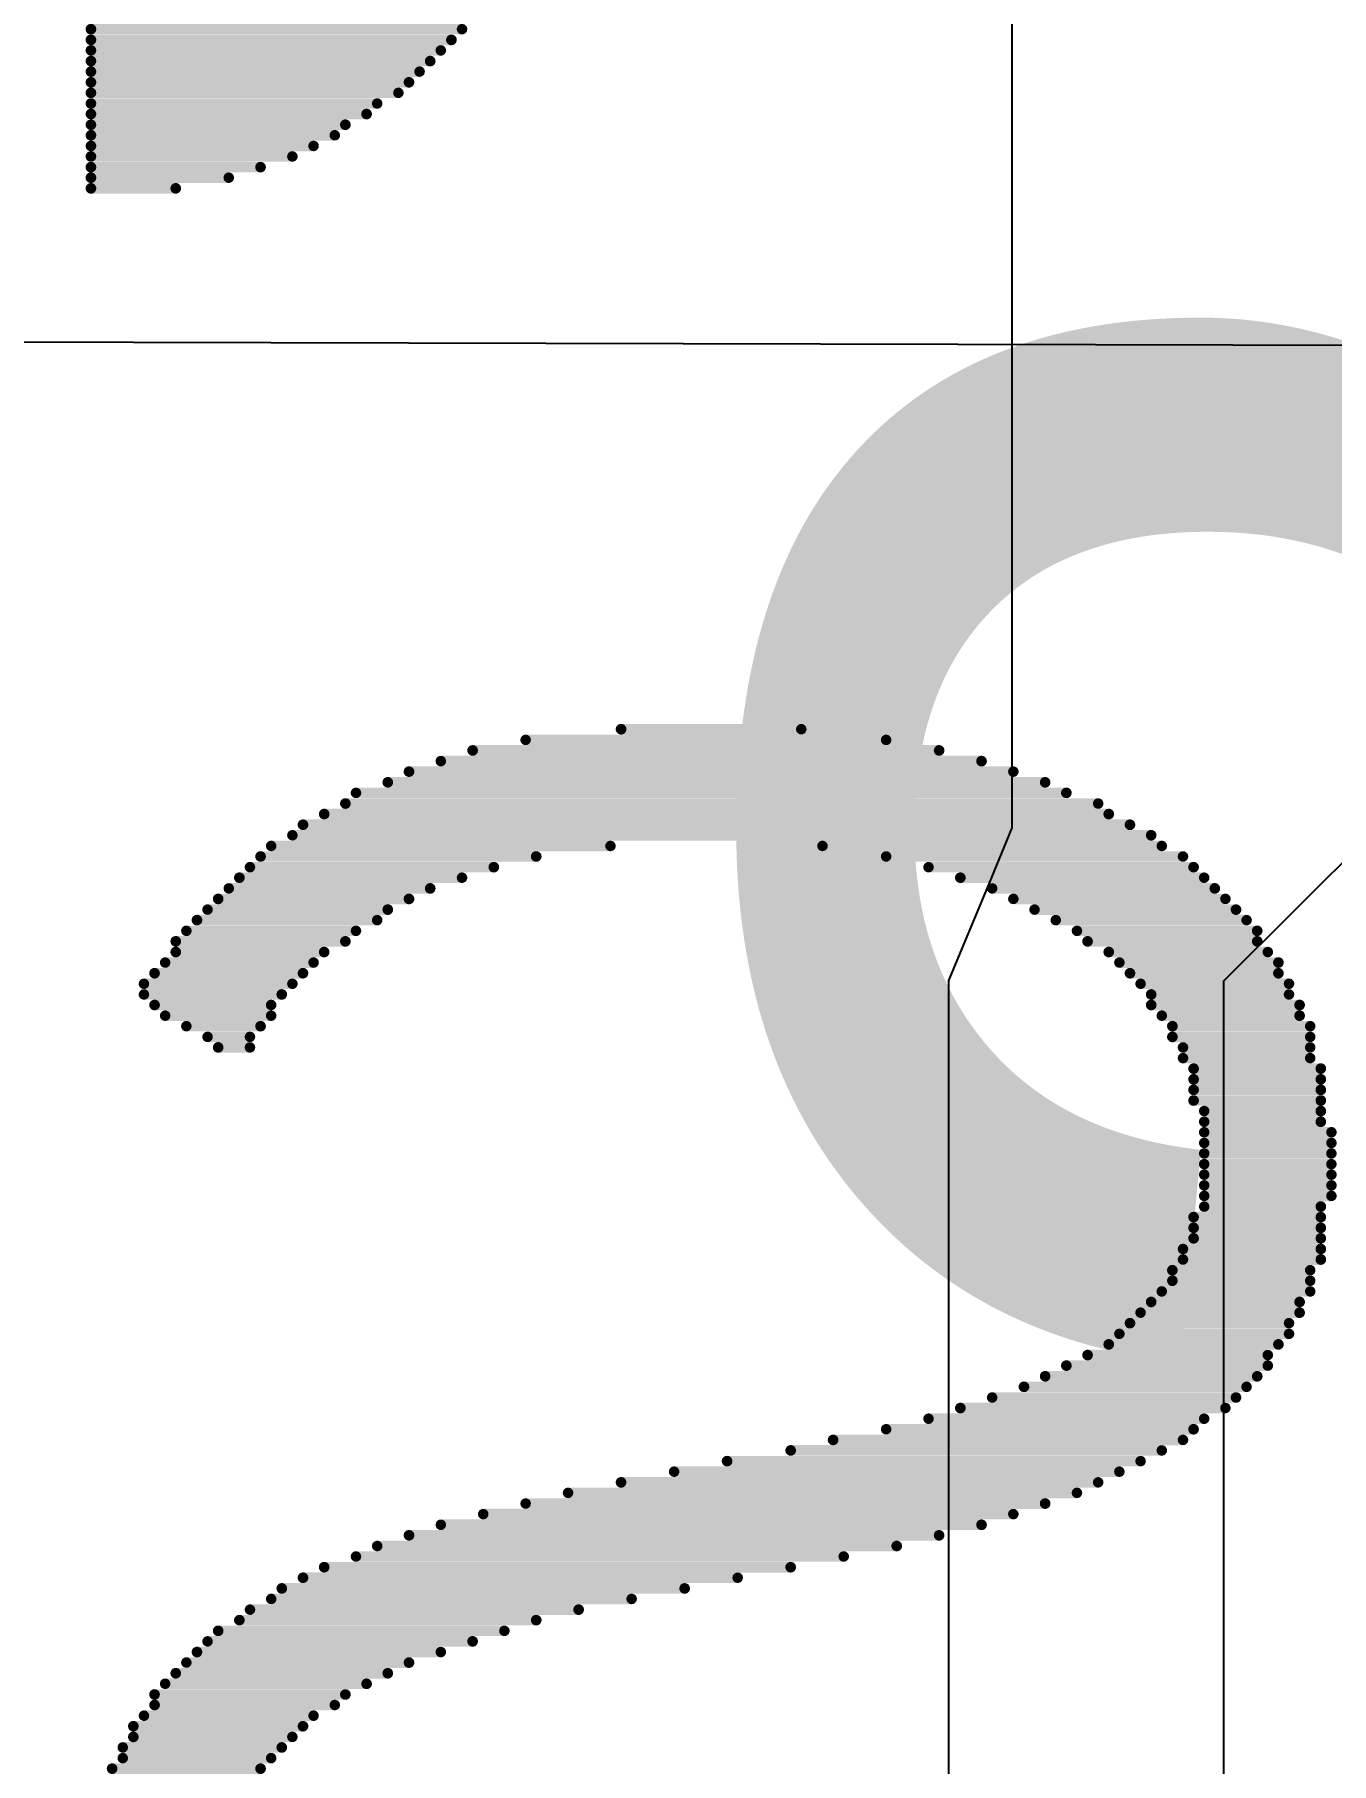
# Model space of a CAD drawing. Header units: inches. Extents: x 0 to 5455, y -5 to 5444.
# Drawn here: x 5.915 to 6.691, y 29.337 to 30.372 of the extents above; entities that cross this region are included whole.
import ezdxf

# ---------------------------------------------------------------- set-up
doc = ezdxf.new("R2010")
doc.units = ezdxf.units.IN
for name, color, linetype in [('Bottom Overlay', 54, 'Continuous'), ('Top Layer', 1, 'Continuous'), ('Top Overlay', 2, 'Continuous')]:
    doc.layers.add(name, color=color, linetype=linetype)
doc.styles.add('Arial', font='', dxfattribs={"height": 0.2})
doc.styles.get('Arial').set_extended_font_data('Arial')

# ---------------------------------------------------------------- blocks, each defined once
blk = doc.blocks.new('5394DE47_A0E8_4329_8464_7791B7C19310_33')
at = {"layer": 'Bottom Overlay'}
for points in [[(15.8765, -0.3844, 0.00635, 0.00635, 0), (15.7876, -0.3844, 0.00635, 0.00635, 0)], [(15.8829, -0.3781, 0.00635, 0.00635, 0), (15.794, -0.3781, 0.00635, 0.00635, 0)], [(15.8765, -0.3908, 0.00635, 0.00635, 0), (15.7813, -0.3908, 0.00635, 0.00635, 0)], [(15.8702, -0.4035, 0.00635, 0.00635, 0), (15.7686, -0.4035, 0.00635, 0.00635, 0)], [(15.8702, -0.3971, 0.00635, 0.00635, 0), (15.7749, -0.3971, 0.00635, 0.00635, 0)], [(15.8575, -0.4162, 0.00635, 0.00635, 0), (15.7495, -0.4162, 0.00635, 0.00635, 0)], [(15.8638, -0.4098, 0.00635, 0.00635, 0), (15.7622, -0.4098, 0.00635, 0.00635, 0)], [(15.8575, -0.4225, 0.00635, 0.00635, 0), (15.7432, -0.4225, 0.00635, 0.00635, 0)], [(15.8448, -0.4352, 0.00635, 0.00635, 0), (15.7178, -0.4352, 0.00635, 0.00635, 0)], [(15.8511, -0.4289, 0.00635, 0.00635, 0), (15.7305, -0.4289, 0.00635, 0.00635, 0)], [(15.8321, -0.4479, 0.00635, 0.00635, 0), (15.686, -0.4479, 0.00635, 0.00635, 0)], [(15.8384, -0.4416, 0.00635, 0.00635, 0), (15.7051, -0.4416, 0.00635, 0.00635, 0)], [(15.8257, -0.4543, 0.00635, 0.00635, 0), (15.667, -0.4543, 0.00635, 0.00635, 0)], [(15.8067, -0.467, 0.00635, 0.00635, 0), (15.6289, -0.467, 0.00635, 0.00635, 0)], [(15.8194, -0.4606, 0.00635, 0.00635, 0), (15.6479, -0.4606, 0.00635, 0.00635, 0)], [(15.8003, -0.4733, 0.00635, 0.00635, 0), (15.6035, -0.4733, 0.00635, 0.00635, 0)], [(15.7813, -0.486, 0.00635, 0.00635, 0), (15.54, -0.486, 0.00635, 0.00635, 0)], [(15.7876, -0.4797, 0.00635, 0.00635, 0), (15.5717, -0.4797, 0.00635, 0.00635, 0)], [(15.7559, -0.4987, 0.00635, 0.00635, 0), (15.4765, -0.4987, 0.00635, 0.00635, 0)], [(15.7686, -0.4924, 0.00635, 0.00635, 0), (15.5082, -0.4924, 0.00635, 0.00635, 0)], [(15.7368, -0.5051, 0.00635, 0.00635, 0), (15.4447, -0.5051, 0.00635, 0.00635, 0)], [(15.7051, -0.5178, 0.00635, 0.00635, 0), (15.3876, -0.5178, 0.00635, 0.00635, 0)], [(15.7241, -0.5114, 0.00635, 0.00635, 0), (15.413, -0.5114, 0.00635, 0.00635, 0)], [(15.6606, -0.5305, 0.00635, 0.00635, 0), (15.3431, -0.5305, 0.00635, 0.00635, 0)], [(15.686, -0.5241, 0.00635, 0.00635, 0), (15.3622, -0.5241, 0.00635, 0.00635, 0)], [(15.6352, -0.5368, 0.00635, 0.00635, 0), (15.3241, -0.5368, 0.00635, 0.00635, 0)], [(15.5781, -0.5495, 0.00635, 0.00635, 0), (15.2923, -0.5495, 0.00635, 0.00635, 0)], [(15.6098, -0.5432, 0.00635, 0.00635, 0), (15.305, -0.5432, 0.00635, 0.00635, 0)], [(15.5463, -0.5559, 0.00635, 0.00635, 0), (15.2796, -0.5559, 0.00635, 0.00635, 0)], [(15.4765, -0.5686, 0.00635, 0.00635, 0), (15.2542, -0.5686, 0.00635, 0.00635, 0)], [(15.5146, -0.5622, 0.00635, 0.00635, 0), (15.2669, -0.5622, 0.00635, 0.00635, 0)], [(15.4193, -0.5813, 0.00635, 0.00635, 0), (15.2352, -0.5813, 0.00635, 0.00635, 0)], [(15.4511, -0.5749, 0.00635, 0.00635, 0), (15.2415, -0.5749, 0.00635, 0.00635, 0)], [(15.3939, -0.5876, 0.00635, 0.00635, 0), (15.2288, -0.5876, 0.00635, 0.00635, 0)], [(15.3558, -0.6003, 0.00635, 0.00635, 0), (15.2098, -0.6003, 0.00635, 0.00635, 0)], [(15.3749, -0.594, 0.00635, 0.00635, 0), (15.2161, -0.594, 0.00635, 0.00635, 0)], [(15.3241, -0.613, 0.00635, 0.00635, 0), (15.1971, -0.613, 0.00635, 0.00635, 0)], [(15.3368, -0.6067, 0.00635, 0.00635, 0), (15.2034, -0.6067, 0.00635, 0.00635, 0)], [(15.3114, -0.6194, 0.00635, 0.00635, 0), (15.1907, -0.6194, 0.00635, 0.00635, 0)], [(15.286, -0.6321, 0.00635, 0.00635, 0), (15.1844, -0.6321, 0.00635, 0.00635, 0)], [(15.2987, -0.6257, 0.00635, 0.00635, 0), (15.1907, -0.6257, 0.00635, 0.00635, 0)], [(15.2796, -0.6384, 0.00635, 0.00635, 0), (15.178, -0.6384, 0.00635, 0.00635, 0)], [(15.2733, -0.6448, 0.00635, 0.00635, 0), (15.178, -0.6448, 0.00635, 0.00635, 0)], [(15.2669, -0.6511, 0.00635, 0.00635, 0), (15.1717, -0.6511, 0.00635, 0.00635, 0)], [(15.2542, -0.6638, 0.00635, 0.00635, 0), (15.1653, -0.6638, 0.00635, 0.00635, 0)], [(15.2606, -0.6575, 0.00635, 0.00635, 0), (15.1717, -0.6575, 0.00635, 0.00635, 0)], [(15.2479, -0.6702, 0.00635, 0.00635, 0), (15.1653, -0.6702, 0.00635, 0.00635, 0)], [(15.2415, -0.6829, 0.00635, 0.00635, 0), (15.159, -0.6829, 0.00635, 0.00635, 0)], [(15.2479, -0.6765, 0.00635, 0.00635, 0), (15.1653, -0.6765, 0.00635, 0.00635, 0)], [(15.2415, -0.6892, 0.00635, 0.00635, 0), (15.159, -0.6892, 0.00635, 0.00635, 0)], [(15.2352, -0.6956, 0.00635, 0.00635, 0), (15.159, -0.6956, 0.00635, 0.00635, 0)], [(15.2352, -0.7019, 0.00635, 0.00635, 0), (15.159, -0.7019, 0.00635, 0.00635, 0)], [(15.2352, -0.7083, 0.00635, 0.00635, 0), (15.159, -0.7083, 0.00635, 0.00635, 0)], [(15.2288, -0.7146, 0.00635, 0.00635, 0), (15.159, -0.7146, 0.00635, 0.00635, 0)], [(15.2288, -0.721, 0.00635, 0.00635, 0), (15.1526, -0.721, 0.00635, 0.00635, 0)], [(15.2288, -0.7273, 0.00635, 0.00635, 0), (15.1526, -0.7273, 0.00635, 0.00635, 0)], [(15.2288, -0.7337, 0.00635, 0.00635, 0), (15.1526, -0.7337, 0.00635, 0.00635, 0)], [(15.2288, -0.74, 0.00635, 0.00635, 0), (15.1526, -0.74, 0.00635, 0.00635, 0)], [(15.2288, -0.7464, 0.00635, 0.00635, 0), (15.1526, -0.7464, 0.00635, 0.00635, 0)], [(15.2288, -0.7527, 0.00635, 0.00635, 0), (15.1526, -0.7527, 0.00635, 0.00635, 0)], [(15.2288, -0.7591, 0.00635, 0.00635, 0), (15.1526, -0.7591, 0.00635, 0.00635, 0)], [(15.2288, -0.7654, 0.00635, 0.00635, 0), (15.159, -0.7654, 0.00635, 0.00635, 0)], [(15.2288, -0.7718, 0.00635, 0.00635, 0), (15.159, -0.7718, 0.00635, 0.00635, 0)], [(15.2352, -0.7781, 0.00635, 0.00635, 0), (15.159, -0.7781, 0.00635, 0.00635, 0)], [(15.2352, -0.7845, 0.00635, 0.00635, 0), (15.159, -0.7845, 0.00635, 0.00635, 0)], [(15.2352, -0.7908, 0.00635, 0.00635, 0), (15.159, -0.7908, 0.00635, 0.00635, 0)], [(15.2352, -0.7972, 0.00635, 0.00635, 0), (15.159, -0.7972, 0.00635, 0.00635, 0)], [(15.2415, -0.8035, 0.00635, 0.00635, 0), (15.1653, -0.8035, 0.00635, 0.00635, 0)], [(15.2415, -0.8099, 0.00635, 0.00635, 0), (15.1653, -0.8099, 0.00635, 0.00635, 0)], [(15.8194, -0.8099, 0.00635, 0.00635, 0), (15.8003, -0.8099, 0.00635, 0.00635, 0)], [(15.2479, -0.8162, 0.00635, 0.00635, 0), (15.1653, -0.8162, 0.00635, 0.00635, 0)], [(15.8257, -0.8162, 0.00635, 0.00635, 0), (15.8003, -0.8162, 0.00635, 0.00635, 0)], [(15.2479, -0.8226, 0.00635, 0.00635, 0), (15.1653, -0.8226, 0.00635, 0.00635, 0)], [(15.2542, -0.8289, 0.00635, 0.00635, 0), (15.1717, -0.8289, 0.00635, 0.00635, 0)], [(15.8511, -0.8289, 0.00635, 0.00635, 0), (15.7876, -0.8289, 0.00635, 0.00635, 0)], [(15.8384, -0.8226, 0.00635, 0.00635, 0), (15.794, -0.8226, 0.00635, 0.00635, 0)], [(15.2606, -0.8353, 0.00635, 0.00635, 0), (15.1717, -0.8353, 0.00635, 0.00635, 0)], [(15.8575, -0.8353, 0.00635, 0.00635, 0), (15.7876, -0.8353, 0.00635, 0.00635, 0)], [(15.2606, -0.8416, 0.00635, 0.00635, 0), (15.178, -0.8416, 0.00635, 0.00635, 0)], [(15.2669, -0.848, 0.00635, 0.00635, 0), (15.178, -0.848, 0.00635, 0.00635, 0)], [(15.8638, -0.848, 0.00635, 0.00635, 0), (15.7749, -0.848, 0.00635, 0.00635, 0)], [(15.8638, -0.8416, 0.00635, 0.00635, 0), (15.7813, -0.8416, 0.00635, 0.00635, 0)], [(15.2733, -0.8543, 0.00635, 0.00635, 0), (15.1844, -0.8543, 0.00635, 0.00635, 0)], [(15.2796, -0.8607, 0.00635, 0.00635, 0), (15.1844, -0.8607, 0.00635, 0.00635, 0)], [(15.8511, -0.8607, 0.00635, 0.00635, 0), (15.7622, -0.8607, 0.00635, 0.00635, 0)], [(15.8575, -0.8543, 0.00635, 0.00635, 0), (15.7686, -0.8543, 0.00635, 0.00635, 0)], [(15.286, -0.867, 0.00635, 0.00635, 0), (15.1907, -0.867, 0.00635, 0.00635, 0)], [(15.8448, -0.867, 0.00635, 0.00635, 0), (15.7559, -0.867, 0.00635, 0.00635, 0)], [(15.2987, -0.8734, 0.00635, 0.00635, 0), (15.1971, -0.8734, 0.00635, 0.00635, 0)], [(15.305, -0.8797, 0.00635, 0.00635, 0), (15.1971, -0.8797, 0.00635, 0.00635, 0)], [(15.8384, -0.8797, 0.00635, 0.00635, 0), (15.7368, -0.8797, 0.00635, 0.00635, 0)], [(15.8448, -0.8734, 0.00635, 0.00635, 0), (15.7432, -0.8734, 0.00635, 0.00635, 0)], [(15.3177, -0.8861, 0.00635, 0.00635, 0), (15.2034, -0.8861, 0.00635, 0.00635, 0)], [(15.3304, -0.8924, 0.00635, 0.00635, 0), (15.2098, -0.8924, 0.00635, 0.00635, 0)], [(15.8257, -0.8924, 0.00635, 0.00635, 0), (15.7178, -0.8924, 0.00635, 0.00635, 0)], [(15.8321, -0.8861, 0.00635, 0.00635, 0), (15.7241, -0.8861, 0.00635, 0.00635, 0)], [(15.3431, -0.8988, 0.00635, 0.00635, 0), (15.2161, -0.8988, 0.00635, 0.00635, 0)], [(15.8194, -0.8988, 0.00635, 0.00635, 0), (15.7051, -0.8988, 0.00635, 0.00635, 0)], [(15.3558, -0.9051, 0.00635, 0.00635, 0), (15.2225, -0.9051, 0.00635, 0.00635, 0)], [(15.3749, -0.9115, 0.00635, 0.00635, 0), (15.2288, -0.9115, 0.00635, 0.00635, 0)], [(15.8067, -0.9115, 0.00635, 0.00635, 0), (15.6733, -0.9115, 0.00635, 0.00635, 0)], [(15.813, -0.9051, 0.00635, 0.00635, 0), (15.6924, -0.9051, 0.00635, 0.00635, 0)], [(15.3939, -0.9178, 0.00635, 0.00635, 0), (15.2352, -0.9178, 0.00635, 0.00635, 0)], [(15.4193, -0.9242, 0.00635, 0.00635, 0), (15.2415, -0.9242, 0.00635, 0.00635, 0)], [(15.794, -0.9242, 0.00635, 0.00635, 0), (15.6289, -0.9242, 0.00635, 0.00635, 0)], [(15.8003, -0.9178, 0.00635, 0.00635, 0), (15.6543, -0.9178, 0.00635, 0.00635, 0)], [(15.4574, -0.9305, 0.00635, 0.00635, 0), (15.2542, -0.9305, 0.00635, 0.00635, 0)], [(15.7876, -0.9305, 0.00635, 0.00635, 0), (15.5844, -0.9305, 0.00635, 0.00635, 0)], [(15.7749, -0.9369, 0.00635, 0.00635, 0), (15.2606, -0.9369, 0.00635, 0.00635, 0)], [(15.7686, -0.9432, 0.00635, 0.00635, 0), (15.2733, -0.9432, 0.00635, 0.00635, 0)], [(15.7559, -0.9496, 0.00635, 0.00635, 0), (15.286, -0.9496, 0.00635, 0.00635, 0)], [(15.7432, -0.9559, 0.00635, 0.00635, 0), (15.2923, -0.9559, 0.00635, 0.00635, 0)], [(15.7368, -0.9623, 0.00635, 0.00635, 0), (15.3114, -0.9623, 0.00635, 0.00635, 0)], [(15.7178, -0.9686, 0.00635, 0.00635, 0), (15.3241, -0.9686, 0.00635, 0.00635, 0)], [(15.7051, -0.975, 0.00635, 0.00635, 0), (15.3431, -0.975, 0.00635, 0.00635, 0)], [(15.686, -0.9813, 0.00635, 0.00635, 0), (15.3622, -0.9813, 0.00635, 0.00635, 0)], [(15.667, -0.9877, 0.00635, 0.00635, 0), (15.3876, -0.9877, 0.00635, 0.00635, 0)], [(15.6352, -0.994, 0.00635, 0.00635, 0), (15.4193, -0.994, 0.00635, 0.00635, 0)], [(15.5781, -1.0004, 0.00635, 0.00635, 0), (15.4701, -1.0004, 0.00635, 0.00635, 0)], [(15.8956, -1.3242, 0.00635, 0.00635, 0), (15.8448, -1.3242, 0.00635, 0.00635, 0)], [(15.8956, -1.3369, 0.00635, 0.00635, 0), (15.794, -1.3369, 0.00635, 0.00635, 0)], [(15.8956, -1.3306, 0.00635, 0.00635, 0), (15.813, -1.3306, 0.00635, 0.00635, 0)], [(15.8956, -1.3433, 0.00635, 0.00635, 0), (15.7749, -1.3433, 0.00635, 0.00635, 0)], [(15.8956, -1.356, 0.00635, 0.00635, 0), (15.7495, -1.356, 0.00635, 0.00635, 0)], [(15.8956, -1.3496, 0.00635, 0.00635, 0), (15.7622, -1.3496, 0.00635, 0.00635, 0)], [(15.8956, -1.3687, 0.00635, 0.00635, 0), (15.7305, -1.3687, 0.00635, 0.00635, 0)], [(15.8956, -1.3623, 0.00635, 0.00635, 0), (15.7432, -1.3623, 0.00635, 0.00635, 0)], [(15.8956, -1.375, 0.00635, 0.00635, 0), (15.7241, -1.375, 0.00635, 0.00635, 0)], [(15.8956, -1.3877, 0.00635, 0.00635, 0), (15.7051, -1.3877, 0.00635, 0.00635, 0)], [(15.8956, -1.3814, 0.00635, 0.00635, 0), (15.7114, -1.3814, 0.00635, 0.00635, 0)], [(15.8956, -1.4004, 0.00635, 0.00635, 0), (15.6924, -1.4004, 0.00635, 0.00635, 0)], [(15.8956, -1.3941, 0.00635, 0.00635, 0), (15.6987, -1.3941, 0.00635, 0.00635, 0)], [(15.8956, -1.4068, 0.00635, 0.00635, 0), (15.686, -1.4068, 0.00635, 0.00635, 0)], [(15.8956, -1.4195, 0.00635, 0.00635, 0), (15.6733, -1.4195, 0.00635, 0.00635, 0)], [(15.8956, -1.4131, 0.00635, 0.00635, 0), (15.6797, -1.4131, 0.00635, 0.00635, 0)]]:
    blk.add_lwpolyline(points, format="xyseb", dxfattribs=at)
for points in [[(15.7861, -0.3844, 0.00317, 0.00317, 1), (15.7892, -0.3844, 0.00317, 0.00317, 1)], [(15.7924, -0.3781, 0.00317, 0.00317, 1), (15.7956, -0.3781, 0.00317, 0.00317, 1)], [(15.875, -0.3844, 0.00317, 0.00317, 1), (15.8781, -0.3844, 0.00317, 0.00317, 1)], [(15.8813, -0.3781, 0.00317, 0.00317, 1), (15.8845, -0.3781, 0.00317, 0.00317, 1)], [(15.7797, -0.3908, 0.00317, 0.00317, 1), (15.7829, -0.3908, 0.00317, 0.00317, 1)], [(15.875, -0.3908, 0.00317, 0.00317, 1), (15.8781, -0.3908, 0.00317, 0.00317, 1)], [(15.767, -0.4035, 0.00317, 0.00317, 1), (15.7702, -0.4035, 0.00317, 0.00317, 1)], [(15.7734, -0.3971, 0.00317, 0.00317, 1), (15.7765, -0.3971, 0.00317, 0.00317, 1)], [(15.8686, -0.3971, 0.00317, 0.00317, 1), (15.8718, -0.3971, 0.00317, 0.00317, 1)], [(15.8686, -0.4035, 0.00317, 0.00317, 1), (15.8718, -0.4035, 0.00317, 0.00317, 1)], [(15.748, -0.4162, 0.00317, 0.00317, 1), (15.7511, -0.4162, 0.00317, 0.00317, 1)], [(15.7607, -0.4098, 0.00317, 0.00317, 1), (15.7638, -0.4098, 0.00317, 0.00317, 1)], [(15.8559, -0.4162, 0.00317, 0.00317, 1), (15.8591, -0.4162, 0.00317, 0.00317, 1)], [(15.8623, -0.4098, 0.00317, 0.00317, 1), (15.8654, -0.4098, 0.00317, 0.00317, 1)], [(15.7416, -0.4225, 0.00317, 0.00317, 1), (15.7448, -0.4225, 0.00317, 0.00317, 1)], [(15.8559, -0.4225, 0.00317, 0.00317, 1), (15.8591, -0.4225, 0.00317, 0.00317, 1)], [(15.7162, -0.4352, 0.00317, 0.00317, 1), (15.7194, -0.4352, 0.00317, 0.00317, 1)], [(15.7289, -0.4289, 0.00317, 0.00317, 1), (15.7321, -0.4289, 0.00317, 0.00317, 1)], [(15.8432, -0.4352, 0.00317, 0.00317, 1), (15.8464, -0.4352, 0.00317, 0.00317, 1)], [(15.8496, -0.4289, 0.00317, 0.00317, 1), (15.8527, -0.4289, 0.00317, 0.00317, 1)], [(15.6845, -0.4479, 0.00317, 0.00317, 1), (15.6876, -0.4479, 0.00317, 0.00317, 1)], [(15.7035, -0.4416, 0.00317, 0.00317, 1), (15.7067, -0.4416, 0.00317, 0.00317, 1)], [(15.8305, -0.4479, 0.00317, 0.00317, 1), (15.8337, -0.4479, 0.00317, 0.00317, 1)], [(15.8369, -0.4416, 0.00317, 0.00317, 1), (15.84, -0.4416, 0.00317, 0.00317, 1)], [(15.6654, -0.4543, 0.00317, 0.00317, 1), (15.6686, -0.4543, 0.00317, 0.00317, 1)], [(15.8242, -0.4543, 0.00317, 0.00317, 1), (15.8273, -0.4543, 0.00317, 0.00317, 1)], [(15.6273, -0.467, 0.00317, 0.00317, 1), (15.6305, -0.467, 0.00317, 0.00317, 1)], [(15.6464, -0.4606, 0.00317, 0.00317, 1), (15.6495, -0.4606, 0.00317, 0.00317, 1)], [(15.8051, -0.467, 0.00317, 0.00317, 1), (15.8083, -0.467, 0.00317, 0.00317, 1)], [(15.8178, -0.4606, 0.00317, 0.00317, 1), (15.821, -0.4606, 0.00317, 0.00317, 1)], [(15.6019, -0.4733, 0.00317, 0.00317, 1), (15.6051, -0.4733, 0.00317, 0.00317, 1)], [(15.7988, -0.4733, 0.00317, 0.00317, 1), (15.8019, -0.4733, 0.00317, 0.00317, 1)], [(15.5384, -0.486, 0.00317, 0.00317, 1), (15.5416, -0.486, 0.00317, 0.00317, 1)], [(15.5702, -0.4797, 0.00317, 0.00317, 1), (15.5733, -0.4797, 0.00317, 0.00317, 1)], [(15.7797, -0.486, 0.00317, 0.00317, 1), (15.7829, -0.486, 0.00317, 0.00317, 1)], [(15.7861, -0.4797, 0.00317, 0.00317, 1), (15.7892, -0.4797, 0.00317, 0.00317, 1)], [(15.4749, -0.4987, 0.00317, 0.00317, 1), (15.4781, -0.4987, 0.00317, 0.00317, 1)], [(15.5067, -0.4924, 0.00317, 0.00317, 1), (15.5098, -0.4924, 0.00317, 0.00317, 1)], [(15.7543, -0.4987, 0.00317, 0.00317, 1), (15.7575, -0.4987, 0.00317, 0.00317, 1)], [(15.767, -0.4924, 0.00317, 0.00317, 1), (15.7702, -0.4924, 0.00317, 0.00317, 1)], [(15.4432, -0.5051, 0.00317, 0.00317, 1), (15.4463, -0.5051, 0.00317, 0.00317, 1)], [(15.7353, -0.5051, 0.00317, 0.00317, 1), (15.7384, -0.5051, 0.00317, 0.00317, 1)], [(15.386, -0.5178, 0.00317, 0.00317, 1), (15.3892, -0.5178, 0.00317, 0.00317, 1)], [(15.4114, -0.5114, 0.00317, 0.00317, 1), (15.4146, -0.5114, 0.00317, 0.00317, 1)], [(15.7035, -0.5178, 0.00317, 0.00317, 1), (15.7067, -0.5178, 0.00317, 0.00317, 1)], [(15.7226, -0.5114, 0.00317, 0.00317, 1), (15.7257, -0.5114, 0.00317, 0.00317, 1)], [(15.3416, -0.5305, 0.00317, 0.00317, 1), (15.3447, -0.5305, 0.00317, 0.00317, 1)], [(15.3606, -0.5241, 0.00317, 0.00317, 1), (15.3638, -0.5241, 0.00317, 0.00317, 1)], [(15.6591, -0.5305, 0.00317, 0.00317, 1), (15.6622, -0.5305, 0.00317, 0.00317, 1)], [(15.6845, -0.5241, 0.00317, 0.00317, 1), (15.6876, -0.5241, 0.00317, 0.00317, 1)], [(15.3225, -0.5368, 0.00317, 0.00317, 1), (15.3257, -0.5368, 0.00317, 0.00317, 1)], [(15.6337, -0.5368, 0.00317, 0.00317, 1), (15.6368, -0.5368, 0.00317, 0.00317, 1)], [(15.2908, -0.5495, 0.00317, 0.00317, 1), (15.2939, -0.5495, 0.00317, 0.00317, 1)], [(15.3035, -0.5432, 0.00317, 0.00317, 1), (15.3066, -0.5432, 0.00317, 0.00317, 1)], [(15.5765, -0.5495, 0.00317, 0.00317, 1), (15.5797, -0.5495, 0.00317, 0.00317, 1)], [(15.6083, -0.5432, 0.00317, 0.00317, 1), (15.6114, -0.5432, 0.00317, 0.00317, 1)], [(15.2781, -0.5559, 0.00317, 0.00317, 1), (15.2812, -0.5559, 0.00317, 0.00317, 1)], [(15.5448, -0.5559, 0.00317, 0.00317, 1), (15.5479, -0.5559, 0.00317, 0.00317, 1)], [(15.2527, -0.5686, 0.00317, 0.00317, 1), (15.2558, -0.5686, 0.00317, 0.00317, 1)], [(15.2654, -0.5622, 0.00317, 0.00317, 1), (15.2685, -0.5622, 0.00317, 0.00317, 1)], [(15.4749, -0.5686, 0.00317, 0.00317, 1), (15.4781, -0.5686, 0.00317, 0.00317, 1)], [(15.513, -0.5622, 0.00317, 0.00317, 1), (15.5162, -0.5622, 0.00317, 0.00317, 1)], [(15.2336, -0.5813, 0.00317, 0.00317, 1), (15.2368, -0.5813, 0.00317, 0.00317, 1)], [(15.24, -0.5749, 0.00317, 0.00317, 1), (15.2431, -0.5749, 0.00317, 0.00317, 1)], [(15.4178, -0.5813, 0.00317, 0.00317, 1), (15.4209, -0.5813, 0.00317, 0.00317, 1)], [(15.4495, -0.5749, 0.00317, 0.00317, 1), (15.4527, -0.5749, 0.00317, 0.00317, 1)], [(15.2273, -0.5876, 0.00317, 0.00317, 1), (15.2304, -0.5876, 0.00317, 0.00317, 1)], [(15.3924, -0.5876, 0.00317, 0.00317, 1), (15.3955, -0.5876, 0.00317, 0.00317, 1)], [(15.2082, -0.6003, 0.00317, 0.00317, 1), (15.2114, -0.6003, 0.00317, 0.00317, 1)], [(15.2146, -0.594, 0.00317, 0.00317, 1), (15.2177, -0.594, 0.00317, 0.00317, 1)], [(15.3543, -0.6003, 0.00317, 0.00317, 1), (15.3574, -0.6003, 0.00317, 0.00317, 1)], [(15.3733, -0.594, 0.00317, 0.00317, 1), (15.3765, -0.594, 0.00317, 0.00317, 1)], [(15.1955, -0.613, 0.00317, 0.00317, 1), (15.1987, -0.613, 0.00317, 0.00317, 1)], [(15.2019, -0.6067, 0.00317, 0.00317, 1), (15.205, -0.6067, 0.00317, 0.00317, 1)], [(15.3225, -0.613, 0.00317, 0.00317, 1), (15.3257, -0.613, 0.00317, 0.00317, 1)], [(15.3352, -0.6067, 0.00317, 0.00317, 1), (15.3384, -0.6067, 0.00317, 0.00317, 1)], [(15.1892, -0.6194, 0.00317, 0.00317, 1), (15.1923, -0.6194, 0.00317, 0.00317, 1)], [(15.3098, -0.6194, 0.00317, 0.00317, 1), (15.313, -0.6194, 0.00317, 0.00317, 1)], [(15.1828, -0.6321, 0.00317, 0.00317, 1), (15.186, -0.6321, 0.00317, 0.00317, 1)], [(15.1892, -0.6257, 0.00317, 0.00317, 1), (15.1923, -0.6257, 0.00317, 0.00317, 1)], [(15.2844, -0.6321, 0.00317, 0.00317, 1), (15.2876, -0.6321, 0.00317, 0.00317, 1)], [(15.2971, -0.6257, 0.00317, 0.00317, 1), (15.3003, -0.6257, 0.00317, 0.00317, 1)], [(15.1765, -0.6384, 0.00317, 0.00317, 1), (15.1796, -0.6384, 0.00317, 0.00317, 1)], [(15.1765, -0.6448, 0.00317, 0.00317, 1), (15.1796, -0.6448, 0.00317, 0.00317, 1)], [(15.2717, -0.6448, 0.00317, 0.00317, 1), (15.2749, -0.6448, 0.00317, 0.00317, 1)], [(15.2781, -0.6384, 0.00317, 0.00317, 1), (15.2812, -0.6384, 0.00317, 0.00317, 1)], [(15.1701, -0.6511, 0.00317, 0.00317, 1), (15.1733, -0.6511, 0.00317, 0.00317, 1)], [(15.2654, -0.6511, 0.00317, 0.00317, 1), (15.2685, -0.6511, 0.00317, 0.00317, 1)], [(15.1638, -0.6638, 0.00317, 0.00317, 1), (15.1669, -0.6638, 0.00317, 0.00317, 1)], [(15.1701, -0.6575, 0.00317, 0.00317, 1), (15.1733, -0.6575, 0.00317, 0.00317, 1)], [(15.2527, -0.6638, 0.00317, 0.00317, 1), (15.2558, -0.6638, 0.00317, 0.00317, 1)], [(15.259, -0.6575, 0.00317, 0.00317, 1), (15.2622, -0.6575, 0.00317, 0.00317, 1)], [(15.1638, -0.6702, 0.00317, 0.00317, 1), (15.1669, -0.6702, 0.00317, 0.00317, 1)], [(15.2463, -0.6702, 0.00317, 0.00317, 1), (15.2495, -0.6702, 0.00317, 0.00317, 1)], [(15.1574, -0.6829, 0.00317, 0.00317, 1), (15.1606, -0.6829, 0.00317, 0.00317, 1)], [(15.1638, -0.6765, 0.00317, 0.00317, 1), (15.1669, -0.6765, 0.00317, 0.00317, 1)], [(15.24, -0.6829, 0.00317, 0.00317, 1), (15.2431, -0.6829, 0.00317, 0.00317, 1)], [(15.2463, -0.6765, 0.00317, 0.00317, 1), (15.2495, -0.6765, 0.00317, 0.00317, 1)], [(15.1574, -0.6892, 0.00317, 0.00317, 1), (15.1606, -0.6892, 0.00317, 0.00317, 1)], [(15.1574, -0.6956, 0.00317, 0.00317, 1), (15.1606, -0.6956, 0.00317, 0.00317, 1)], [(15.2336, -0.6956, 0.00317, 0.00317, 1), (15.2368, -0.6956, 0.00317, 0.00317, 1)], [(15.24, -0.6892, 0.00317, 0.00317, 1), (15.2431, -0.6892, 0.00317, 0.00317, 1)], [(15.1574, -0.7019, 0.00317, 0.00317, 1), (15.1606, -0.7019, 0.00317, 0.00317, 1)], [(15.2336, -0.7019, 0.00317, 0.00317, 1), (15.2368, -0.7019, 0.00317, 0.00317, 1)], [(15.1574, -0.7083, 0.00317, 0.00317, 1), (15.1606, -0.7083, 0.00317, 0.00317, 1)], [(15.1574, -0.7146, 0.00317, 0.00317, 1), (15.1606, -0.7146, 0.00317, 0.00317, 1)], [(15.2273, -0.7146, 0.00317, 0.00317, 1), (15.2304, -0.7146, 0.00317, 0.00317, 1)], [(15.2336, -0.7083, 0.00317, 0.00317, 1), (15.2368, -0.7083, 0.00317, 0.00317, 1)], [(15.1511, -0.721, 0.00317, 0.00317, 1), (15.1542, -0.721, 0.00317, 0.00317, 1)], [(15.1511, -0.7273, 0.00317, 0.00317, 1), (15.1542, -0.7273, 0.00317, 0.00317, 1)], [(15.2273, -0.721, 0.00317, 0.00317, 1), (15.2304, -0.721, 0.00317, 0.00317, 1)], [(15.2273, -0.7273, 0.00317, 0.00317, 1), (15.2304, -0.7273, 0.00317, 0.00317, 1)], [(15.1511, -0.7337, 0.00317, 0.00317, 1), (15.1542, -0.7337, 0.00317, 0.00317, 1)], [(15.2273, -0.7337, 0.00317, 0.00317, 1), (15.2304, -0.7337, 0.00317, 0.00317, 1)], [(15.1511, -0.74, 0.00317, 0.00317, 1), (15.1542, -0.74, 0.00317, 0.00317, 1)], [(15.1511, -0.7464, 0.00317, 0.00317, 1), (15.1542, -0.7464, 0.00317, 0.00317, 1)], [(15.2273, -0.74, 0.00317, 0.00317, 1), (15.2304, -0.74, 0.00317, 0.00317, 1)], [(15.2273, -0.7464, 0.00317, 0.00317, 1), (15.2304, -0.7464, 0.00317, 0.00317, 1)], [(15.1511, -0.7527, 0.00317, 0.00317, 1), (15.1542, -0.7527, 0.00317, 0.00317, 1)], [(15.2273, -0.7527, 0.00317, 0.00317, 1), (15.2304, -0.7527, 0.00317, 0.00317, 1)], [(15.1511, -0.7591, 0.00317, 0.00317, 1), (15.1542, -0.7591, 0.00317, 0.00317, 1)], [(15.1574, -0.7654, 0.00317, 0.00317, 1), (15.1606, -0.7654, 0.00317, 0.00317, 1)], [(15.2273, -0.7591, 0.00317, 0.00317, 1), (15.2304, -0.7591, 0.00317, 0.00317, 1)], [(15.2273, -0.7654, 0.00317, 0.00317, 1), (15.2304, -0.7654, 0.00317, 0.00317, 1)], [(15.1574, -0.7718, 0.00317, 0.00317, 1), (15.1606, -0.7718, 0.00317, 0.00317, 1)], [(15.1574, -0.7781, 0.00317, 0.00317, 1), (15.1606, -0.7781, 0.00317, 0.00317, 1)], [(15.2273, -0.7718, 0.00317, 0.00317, 1), (15.2304, -0.7718, 0.00317, 0.00317, 1)], [(15.2336, -0.7781, 0.00317, 0.00317, 1), (15.2368, -0.7781, 0.00317, 0.00317, 1)], [(15.1574, -0.7845, 0.00317, 0.00317, 1), (15.1606, -0.7845, 0.00317, 0.00317, 1)], [(15.2336, -0.7845, 0.00317, 0.00317, 1), (15.2368, -0.7845, 0.00317, 0.00317, 1)], [(15.1574, -0.7908, 0.00317, 0.00317, 1), (15.1606, -0.7908, 0.00317, 0.00317, 1)], [(15.1574, -0.7972, 0.00317, 0.00317, 1), (15.1606, -0.7972, 0.00317, 0.00317, 1)], [(15.2336, -0.7908, 0.00317, 0.00317, 1), (15.2368, -0.7908, 0.00317, 0.00317, 1)], [(15.2336, -0.7972, 0.00317, 0.00317, 1), (15.2368, -0.7972, 0.00317, 0.00317, 1)], [(15.1638, -0.8035, 0.00317, 0.00317, 1), (15.1669, -0.8035, 0.00317, 0.00317, 1)], [(15.1638, -0.8099, 0.00317, 0.00317, 1), (15.1669, -0.8099, 0.00317, 0.00317, 1)], [(15.24, -0.8035, 0.00317, 0.00317, 1), (15.2431, -0.8035, 0.00317, 0.00317, 1)], [(15.24, -0.8099, 0.00317, 0.00317, 1), (15.2431, -0.8099, 0.00317, 0.00317, 1)], [(15.7988, -0.8099, 0.00317, 0.00317, 1), (15.8019, -0.8099, 0.00317, 0.00317, 1)], [(15.8178, -0.8099, 0.00317, 0.00317, 1), (15.821, -0.8099, 0.00317, 0.00317, 1)], [(15.1638, -0.8162, 0.00317, 0.00317, 1), (15.1669, -0.8162, 0.00317, 0.00317, 1)], [(15.2463, -0.8162, 0.00317, 0.00317, 1), (15.2495, -0.8162, 0.00317, 0.00317, 1)], [(15.7988, -0.8162, 0.00317, 0.00317, 1), (15.8019, -0.8162, 0.00317, 0.00317, 1)], [(15.8242, -0.8162, 0.00317, 0.00317, 1), (15.8273, -0.8162, 0.00317, 0.00317, 1)], [(15.1638, -0.8226, 0.00317, 0.00317, 1), (15.1669, -0.8226, 0.00317, 0.00317, 1)], [(15.1701, -0.8289, 0.00317, 0.00317, 1), (15.1733, -0.8289, 0.00317, 0.00317, 1)], [(15.2463, -0.8226, 0.00317, 0.00317, 1), (15.2495, -0.8226, 0.00317, 0.00317, 1)], [(15.2527, -0.8289, 0.00317, 0.00317, 1), (15.2558, -0.8289, 0.00317, 0.00317, 1)], [(15.7861, -0.8289, 0.00317, 0.00317, 1), (15.7892, -0.8289, 0.00317, 0.00317, 1)], [(15.7924, -0.8226, 0.00317, 0.00317, 1), (15.7956, -0.8226, 0.00317, 0.00317, 1)], [(15.8369, -0.8226, 0.00317, 0.00317, 1), (15.84, -0.8226, 0.00317, 0.00317, 1)], [(15.8496, -0.8289, 0.00317, 0.00317, 1), (15.8527, -0.8289, 0.00317, 0.00317, 1)], [(15.1701, -0.8353, 0.00317, 0.00317, 1), (15.1733, -0.8353, 0.00317, 0.00317, 1)], [(15.259, -0.8353, 0.00317, 0.00317, 1), (15.2622, -0.8353, 0.00317, 0.00317, 1)], [(15.7861, -0.8353, 0.00317, 0.00317, 1), (15.7892, -0.8353, 0.00317, 0.00317, 1)], [(15.8559, -0.8353, 0.00317, 0.00317, 1), (15.8591, -0.8353, 0.00317, 0.00317, 1)], [(15.1765, -0.8416, 0.00317, 0.00317, 1), (15.1796, -0.8416, 0.00317, 0.00317, 1)], [(15.1765, -0.848, 0.00317, 0.00317, 1), (15.1796, -0.848, 0.00317, 0.00317, 1)], [(15.259, -0.8416, 0.00317, 0.00317, 1), (15.2622, -0.8416, 0.00317, 0.00317, 1)], [(15.2654, -0.848, 0.00317, 0.00317, 1), (15.2685, -0.848, 0.00317, 0.00317, 1)], [(15.7734, -0.848, 0.00317, 0.00317, 1), (15.7765, -0.848, 0.00317, 0.00317, 1)], [(15.7797, -0.8416, 0.00317, 0.00317, 1), (15.7829, -0.8416, 0.00317, 0.00317, 1)], [(15.8623, -0.8416, 0.00317, 0.00317, 1), (15.8654, -0.8416, 0.00317, 0.00317, 1)], [(15.8623, -0.848, 0.00317, 0.00317, 1), (15.8654, -0.848, 0.00317, 0.00317, 1)], [(15.1828, -0.8543, 0.00317, 0.00317, 1), (15.186, -0.8543, 0.00317, 0.00317, 1)], [(15.1828, -0.8607, 0.00317, 0.00317, 1), (15.186, -0.8607, 0.00317, 0.00317, 1)], [(15.2717, -0.8543, 0.00317, 0.00317, 1), (15.2749, -0.8543, 0.00317, 0.00317, 1)], [(15.2781, -0.8607, 0.00317, 0.00317, 1), (15.2812, -0.8607, 0.00317, 0.00317, 1)], [(15.7607, -0.8607, 0.00317, 0.00317, 1), (15.7638, -0.8607, 0.00317, 0.00317, 1)], [(15.767, -0.8543, 0.00317, 0.00317, 1), (15.7702, -0.8543, 0.00317, 0.00317, 1)], [(15.8496, -0.8607, 0.00317, 0.00317, 1), (15.8527, -0.8607, 0.00317, 0.00317, 1)], [(15.8559, -0.8543, 0.00317, 0.00317, 1), (15.8591, -0.8543, 0.00317, 0.00317, 1)], [(15.1892, -0.867, 0.00317, 0.00317, 1), (15.1923, -0.867, 0.00317, 0.00317, 1)], [(15.2844, -0.867, 0.00317, 0.00317, 1), (15.2876, -0.867, 0.00317, 0.00317, 1)], [(15.7543, -0.867, 0.00317, 0.00317, 1), (15.7575, -0.867, 0.00317, 0.00317, 1)], [(15.8432, -0.867, 0.00317, 0.00317, 1), (15.8464, -0.867, 0.00317, 0.00317, 1)], [(15.1955, -0.8734, 0.00317, 0.00317, 1), (15.1987, -0.8734, 0.00317, 0.00317, 1)], [(15.1955, -0.8797, 0.00317, 0.00317, 1), (15.1987, -0.8797, 0.00317, 0.00317, 1)], [(15.2971, -0.8734, 0.00317, 0.00317, 1), (15.3003, -0.8734, 0.00317, 0.00317, 1)], [(15.3035, -0.8797, 0.00317, 0.00317, 1), (15.3066, -0.8797, 0.00317, 0.00317, 1)], [(15.7353, -0.8797, 0.00317, 0.00317, 1), (15.7384, -0.8797, 0.00317, 0.00317, 1)], [(15.7416, -0.8734, 0.00317, 0.00317, 1), (15.7448, -0.8734, 0.00317, 0.00317, 1)], [(15.8369, -0.8797, 0.00317, 0.00317, 1), (15.84, -0.8797, 0.00317, 0.00317, 1)], [(15.8432, -0.8734, 0.00317, 0.00317, 1), (15.8464, -0.8734, 0.00317, 0.00317, 1)], [(15.2019, -0.8861, 0.00317, 0.00317, 1), (15.205, -0.8861, 0.00317, 0.00317, 1)], [(15.2082, -0.8924, 0.00317, 0.00317, 1), (15.2114, -0.8924, 0.00317, 0.00317, 1)], [(15.3162, -0.8861, 0.00317, 0.00317, 1), (15.3193, -0.8861, 0.00317, 0.00317, 1)], [(15.3289, -0.8924, 0.00317, 0.00317, 1), (15.332, -0.8924, 0.00317, 0.00317, 1)], [(15.7162, -0.8924, 0.00317, 0.00317, 1), (15.7194, -0.8924, 0.00317, 0.00317, 1)], [(15.7226, -0.8861, 0.00317, 0.00317, 1), (15.7257, -0.8861, 0.00317, 0.00317, 1)], [(15.8242, -0.8924, 0.00317, 0.00317, 1), (15.8273, -0.8924, 0.00317, 0.00317, 1)], [(15.8305, -0.8861, 0.00317, 0.00317, 1), (15.8337, -0.8861, 0.00317, 0.00317, 1)], [(15.2146, -0.8988, 0.00317, 0.00317, 1), (15.2177, -0.8988, 0.00317, 0.00317, 1)], [(15.3416, -0.8988, 0.00317, 0.00317, 1), (15.3447, -0.8988, 0.00317, 0.00317, 1)], [(15.7035, -0.8988, 0.00317, 0.00317, 1), (15.7067, -0.8988, 0.00317, 0.00317, 1)], [(15.8178, -0.8988, 0.00317, 0.00317, 1), (15.821, -0.8988, 0.00317, 0.00317, 1)], [(15.2209, -0.9051, 0.00317, 0.00317, 1), (15.2241, -0.9051, 0.00317, 0.00317, 1)], [(15.2273, -0.9115, 0.00317, 0.00317, 1), (15.2304, -0.9115, 0.00317, 0.00317, 1)], [(15.3543, -0.9051, 0.00317, 0.00317, 1), (15.3574, -0.9051, 0.00317, 0.00317, 1)], [(15.3733, -0.9115, 0.00317, 0.00317, 1), (15.3765, -0.9115, 0.00317, 0.00317, 1)], [(15.6718, -0.9115, 0.00317, 0.00317, 1), (15.6749, -0.9115, 0.00317, 0.00317, 1)], [(15.6908, -0.9051, 0.00317, 0.00317, 1), (15.694, -0.9051, 0.00317, 0.00317, 1)], [(15.8051, -0.9115, 0.00317, 0.00317, 1), (15.8083, -0.9115, 0.00317, 0.00317, 1)], [(15.8115, -0.9051, 0.00317, 0.00317, 1), (15.8146, -0.9051, 0.00317, 0.00317, 1)], [(15.2336, -0.9178, 0.00317, 0.00317, 1), (15.2368, -0.9178, 0.00317, 0.00317, 1)], [(15.24, -0.9242, 0.00317, 0.00317, 1), (15.2431, -0.9242, 0.00317, 0.00317, 1)], [(15.3924, -0.9178, 0.00317, 0.00317, 1), (15.3955, -0.9178, 0.00317, 0.00317, 1)], [(15.4178, -0.9242, 0.00317, 0.00317, 1), (15.4209, -0.9242, 0.00317, 0.00317, 1)], [(15.6273, -0.9242, 0.00317, 0.00317, 1), (15.6305, -0.9242, 0.00317, 0.00317, 1)], [(15.6527, -0.9178, 0.00317, 0.00317, 1), (15.6559, -0.9178, 0.00317, 0.00317, 1)], [(15.7924, -0.9242, 0.00317, 0.00317, 1), (15.7956, -0.9242, 0.00317, 0.00317, 1)], [(15.7988, -0.9178, 0.00317, 0.00317, 1), (15.8019, -0.9178, 0.00317, 0.00317, 1)], [(15.2527, -0.9305, 0.00317, 0.00317, 1), (15.2558, -0.9305, 0.00317, 0.00317, 1)], [(15.4559, -0.9305, 0.00317, 0.00317, 1), (15.459, -0.9305, 0.00317, 0.00317, 1)], [(15.5829, -0.9305, 0.00317, 0.00317, 1), (15.586, -0.9305, 0.00317, 0.00317, 1)], [(15.7861, -0.9305, 0.00317, 0.00317, 1), (15.7892, -0.9305, 0.00317, 0.00317, 1)], [(15.259, -0.9369, 0.00317, 0.00317, 1), (15.2622, -0.9369, 0.00317, 0.00317, 1)], [(15.2717, -0.9432, 0.00317, 0.00317, 1), (15.2749, -0.9432, 0.00317, 0.00317, 1)], [(15.767, -0.9432, 0.00317, 0.00317, 1), (15.7702, -0.9432, 0.00317, 0.00317, 1)], [(15.7734, -0.9369, 0.00317, 0.00317, 1), (15.7765, -0.9369, 0.00317, 0.00317, 1)], [(15.2844, -0.9496, 0.00317, 0.00317, 1), (15.2876, -0.9496, 0.00317, 0.00317, 1)], [(15.7543, -0.9496, 0.00317, 0.00317, 1), (15.7575, -0.9496, 0.00317, 0.00317, 1)], [(15.2908, -0.9559, 0.00317, 0.00317, 1), (15.2939, -0.9559, 0.00317, 0.00317, 1)], [(15.3098, -0.9623, 0.00317, 0.00317, 1), (15.313, -0.9623, 0.00317, 0.00317, 1)], [(15.7353, -0.9623, 0.00317, 0.00317, 1), (15.7384, -0.9623, 0.00317, 0.00317, 1)], [(15.7416, -0.9559, 0.00317, 0.00317, 1), (15.7448, -0.9559, 0.00317, 0.00317, 1)], [(15.3225, -0.9686, 0.00317, 0.00317, 1), (15.3257, -0.9686, 0.00317, 0.00317, 1)], [(15.3416, -0.975, 0.00317, 0.00317, 1), (15.3447, -0.975, 0.00317, 0.00317, 1)], [(15.7035, -0.975, 0.00317, 0.00317, 1), (15.7067, -0.975, 0.00317, 0.00317, 1)], [(15.7162, -0.9686, 0.00317, 0.00317, 1), (15.7194, -0.9686, 0.00317, 0.00317, 1)], [(15.3606, -0.9813, 0.00317, 0.00317, 1), (15.3638, -0.9813, 0.00317, 0.00317, 1)], [(15.6845, -0.9813, 0.00317, 0.00317, 1), (15.6876, -0.9813, 0.00317, 0.00317, 1)], [(15.386, -0.9877, 0.00317, 0.00317, 1), (15.3892, -0.9877, 0.00317, 0.00317, 1)], [(15.4178, -0.994, 0.00317, 0.00317, 1), (15.4209, -0.994, 0.00317, 0.00317, 1)], [(15.6337, -0.994, 0.00317, 0.00317, 1), (15.6368, -0.994, 0.00317, 0.00317, 1)], [(15.6654, -0.9877, 0.00317, 0.00317, 1), (15.6686, -0.9877, 0.00317, 0.00317, 1)], [(15.4686, -1.0004, 0.00317, 0.00317, 1), (15.4717, -1.0004, 0.00317, 0.00317, 1)], [(15.5765, -1.0004, 0.00317, 0.00317, 1), (15.5797, -1.0004, 0.00317, 0.00317, 1)], [(15.8432, -1.3242, 0.00317, 0.00317, 1), (15.8464, -1.3242, 0.00317, 0.00317, 1)], [(15.894, -1.3242, 0.00317, 0.00317, 1), (15.8972, -1.3242, 0.00317, 0.00317, 1)], [(15.7924, -1.3369, 0.00317, 0.00317, 1), (15.7956, -1.3369, 0.00317, 0.00317, 1)], [(15.8115, -1.3306, 0.00317, 0.00317, 1), (15.8146, -1.3306, 0.00317, 0.00317, 1)], [(15.894, -1.3306, 0.00317, 0.00317, 1), (15.8972, -1.3306, 0.00317, 0.00317, 1)], [(15.894, -1.3369, 0.00317, 0.00317, 1), (15.8972, -1.3369, 0.00317, 0.00317, 1)], [(15.7734, -1.3433, 0.00317, 0.00317, 1), (15.7765, -1.3433, 0.00317, 0.00317, 1)], [(15.894, -1.3433, 0.00317, 0.00317, 1), (15.8972, -1.3433, 0.00317, 0.00317, 1)], [(15.748, -1.356, 0.00317, 0.00317, 1), (15.7511, -1.356, 0.00317, 0.00317, 1)], [(15.7607, -1.3496, 0.00317, 0.00317, 1), (15.7638, -1.3496, 0.00317, 0.00317, 1)], [(15.894, -1.3496, 0.00317, 0.00317, 1), (15.8972, -1.3496, 0.00317, 0.00317, 1)], [(15.894, -1.356, 0.00317, 0.00317, 1), (15.8972, -1.356, 0.00317, 0.00317, 1)], [(15.7289, -1.3687, 0.00317, 0.00317, 1), (15.7321, -1.3687, 0.00317, 0.00317, 1)], [(15.7416, -1.3623, 0.00317, 0.00317, 1), (15.7448, -1.3623, 0.00317, 0.00317, 1)], [(15.894, -1.3623, 0.00317, 0.00317, 1), (15.8972, -1.3623, 0.00317, 0.00317, 1)], [(15.894, -1.3687, 0.00317, 0.00317, 1), (15.8972, -1.3687, 0.00317, 0.00317, 1)], [(15.7226, -1.375, 0.00317, 0.00317, 1), (15.7257, -1.375, 0.00317, 0.00317, 1)], [(15.894, -1.375, 0.00317, 0.00317, 1), (15.8972, -1.375, 0.00317, 0.00317, 1)], [(15.7035, -1.3877, 0.00317, 0.00317, 1), (15.7067, -1.3877, 0.00317, 0.00317, 1)], [(15.7099, -1.3814, 0.00317, 0.00317, 1), (15.713, -1.3814, 0.00317, 0.00317, 1)], [(15.894, -1.3814, 0.00317, 0.00317, 1), (15.8972, -1.3814, 0.00317, 0.00317, 1)], [(15.894, -1.3877, 0.00317, 0.00317, 1), (15.8972, -1.3877, 0.00317, 0.00317, 1)], [(15.6908, -1.4004, 0.00317, 0.00317, 1), (15.694, -1.4004, 0.00317, 0.00317, 1)], [(15.6972, -1.3941, 0.00317, 0.00317, 1), (15.7003, -1.3941, 0.00317, 0.00317, 1)], [(15.894, -1.3941, 0.00317, 0.00317, 1), (15.8972, -1.3941, 0.00317, 0.00317, 1)], [(15.894, -1.4004, 0.00317, 0.00317, 1), (15.8972, -1.4004, 0.00317, 0.00317, 1)], [(15.6845, -1.4068, 0.00317, 0.00317, 1), (15.6876, -1.4068, 0.00317, 0.00317, 1)], [(15.894, -1.4068, 0.00317, 0.00317, 1), (15.8972, -1.4068, 0.00317, 0.00317, 1)], [(15.6718, -1.4195, 0.00317, 0.00317, 1), (15.6749, -1.4195, 0.00317, 0.00317, 1)], [(15.6781, -1.4131, 0.00317, 0.00317, 1), (15.6813, -1.4131, 0.00317, 0.00317, 1)], [(15.894, -1.4131, 0.00317, 0.00317, 1), (15.8972, -1.4131, 0.00317, 0.00317, 1)], [(15.894, -1.4195, 0.00317, 0.00317, 1), (15.8972, -1.4195, 0.00317, 0.00317, 1)]]:
    blk.add_lwpolyline(points, format="xyseb", close=True, dxfattribs=at)

msp = doc.modelspace()

# ---------------------------------------------------------------- linework, layer by layer
at = {"layer": 'Top Layer'}
for p, q in [((6.5, 31), (6.5, 29.8973)), ((10.9402, 30.1765), (4.7556, 30.1907)), ((6.627, 29.8057), (6.8428, 30.021)), ((6.5, 29.8973), (6.4861, 29.8638)), ((6.4861, 29.8638), (6.462, 29.8059)), ((6.462, 29.8059), (6.4621, 29.8058)), ((6.4621, 29.8058), (6.462, 29.8057)), ((6.462, 29.8057), (6.462, 27.4902)), ((6.627, 27.287), (6.627, 29.8057))]:
    msp.add_line(p, q, dxfattribs=at)

# ---------------------------------------------------------------- block references
at = {"rotation": 180}
msp.add_blockref('5394DE47_A0E8_4329_8464_7791B7C19310_33', (21.844, 28.956), dxfattribs=at)

# ---------------------------------------------------------------- texts
at = {"layer": 'Top Overlay', "style": 'Arial'}
msp.add_text('C12', height=1.016, rotation=90, dxfattribs=at).set_placement((7.366, 27.686))

doc.saveas('drawing.dxf')
